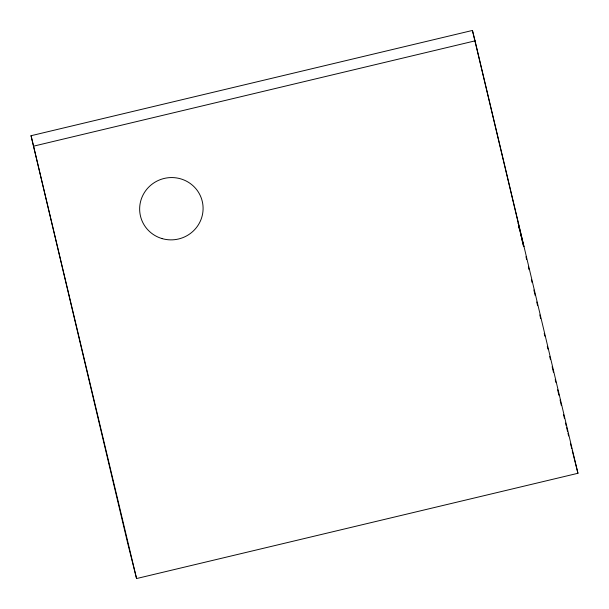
<?xml version="1.0" encoding="UTF-8"?>
<svg xmlns="http://www.w3.org/2000/svg" width="609" height="609" viewBox="0 0 609 609"><rect width="100%" height="100%" fill="white"/><g stroke="black" fill="none" stroke-linecap="round" stroke-linejoin="round"><path stroke-width="0.91" d="M31.051 135.716L472.432 30.45L475.043 40.864L577.949 473.284L136.568 578.55L127.677 543.152L31.051 135.716L136.568 578.55M33.67 146.137L475.043 40.864M518.495 225.231L523.877 246.66L472.432 30.45M570.412 443.291L571.782 448.742M572.239 450.561L577.949 473.284M518.487 225.3L519.37 228.992M520.467 233.612L521.129 236.383M521.57 238.233L522.446 241.925M522.887 243.775L523.55 246.546M525.963 256.709L526.625 259.48M528.384 266.871L529.046 269.65M531.459 279.813L532.121 282.584M533.88 289.975L535.197 295.517M536.742 301.988L537.618 305.68M539.818 314.922L540.693 318.614M544.218 333.397L544.872 336.176M547.293 346.338L547.955 349.109M549.714 356.501L550.369 359.272M552.127 366.664L553.452 372.206M555.21 379.597L555.865 382.368M557.623 389.76L558.948 395.31M560.044 399.923L561.361 405.472M563.561 414.706L564.444 418.406M565.54 423.027L566.203 425.798M566.644 427.647L567.519 431.339M567.961 433.189L568.623 435.96M517.977 223.297A9.074 1.827 -13.4 0 1 518.053 223.45M162.161 238.614A31.759 31.112 -14.1 0 0 202.264 201.343A31.759 31.112 -14.1 0 0 149.685 186.187A31.759 31.112 -14.1 0 0 162.161 238.614"/></g></svg>
